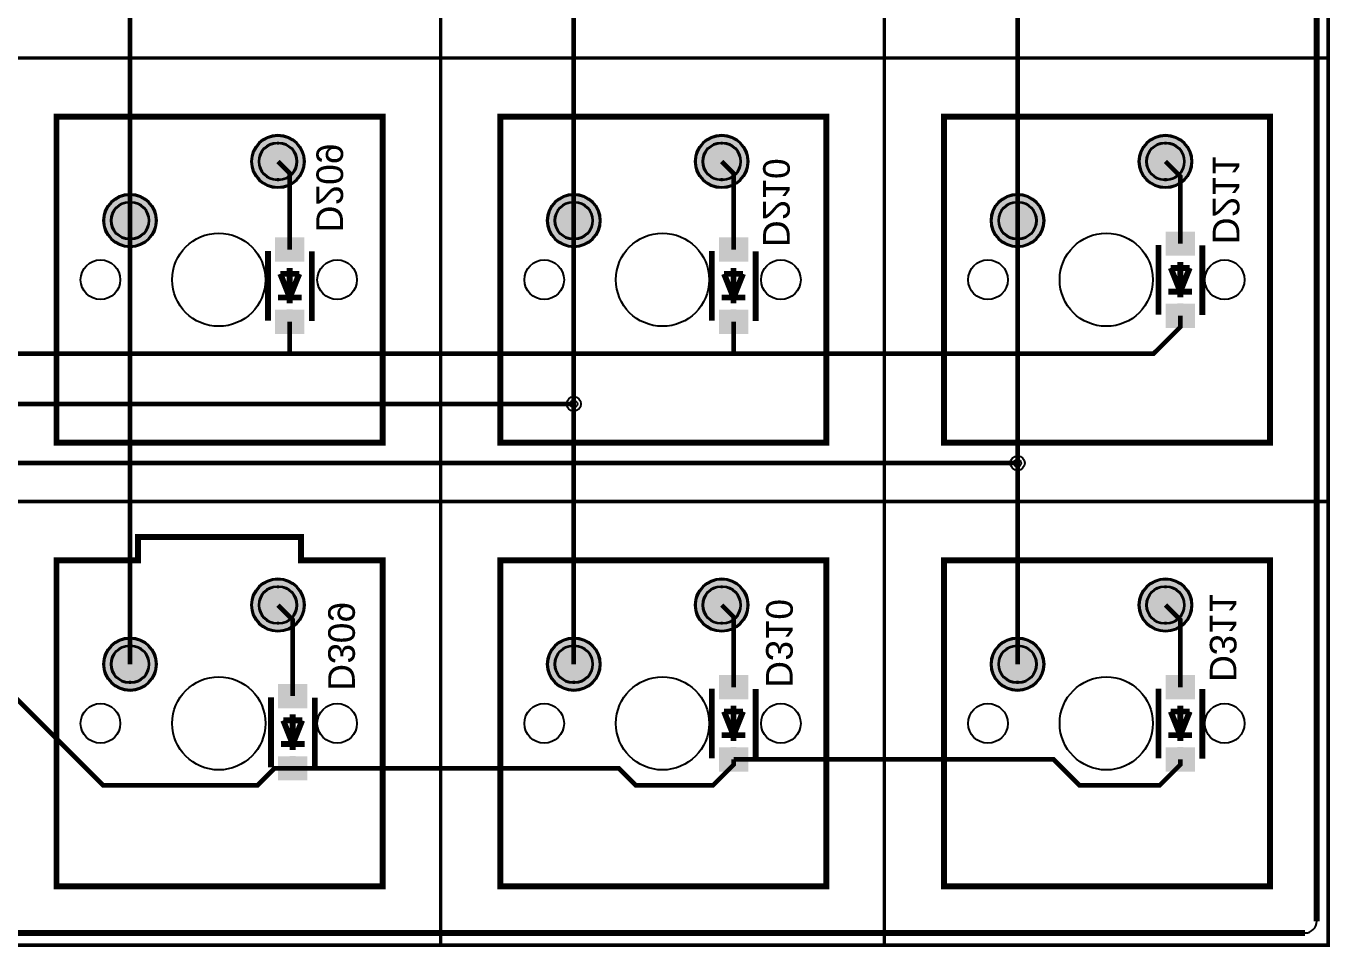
# Model space of a CAD drawing. Header units: millimetres. Extents: x 4 to 247, y 4 to 83.
# Drawn here: x 190.9 to 246.8, y 3.9 to 43.4 of the extents above; entities that cross this region are included whole.
import ezdxf

# ---------------------------------------------------------------- set-up
doc = ezdxf.new("R2010")
doc.units = ezdxf.units.MM
for name, color, linetype, true_color in [('BoardOutLine', 7, 'Continuous', 0xff00ff), ('BottomLayer', 7, 'Continuous', 0x0000ff), ('BottomPasteMaskLayer', 7, 'Continuous', 0x800000), ('BottomSilkLayer', 7, 'Continuous', 0x66cc33), ('BottomSolderMaskLayer', 7, 'Continuous', 0xaa00ff), ('Document', 7, 'Continuous', 0xffffff), ('Hole', 7, 'Continuous', 0x222222), ('Multi-Layer', 7, 'Continuous', 0xc0c0c0), ('TopLayer', 7, 'Continuous', 0xff0000), ('TopSilkLayer', 7, 'Continuous', 0xffcc00), ('TopSolderMaskLayer', 7, 'Continuous', 0x800080)]:
    doc.layers.add(name, color=color, linetype=linetype, true_color=true_color)
doc.styles.get("Standard").update_dxf_attribs({"font": 'arial.ttf'})

msp = doc.modelspace()

# ---------------------------------------------------------------- hatches: boundary and pattern name
at = {"layer": 'BottomLayer'}
for points in [[(202.784, 33.308), (202.784, 34.308), (201.584, 34.308), (201.584, 33.308)], [(221.834, 33.308), (221.834, 34.308), (220.634, 34.308), (220.634, 33.308)], [(241.011, 33.562), (241.011, 34.562), (239.811, 34.562), (239.811, 33.562)], [(241.011, 30.462), (241.011, 31.462), (239.811, 31.462), (239.811, 30.462)], [(202.784, 30.208), (202.784, 31.208), (201.584, 31.208), (201.584, 30.208)], [(221.834, 30.208), (221.834, 31.208), (220.634, 31.208), (220.634, 30.208)], [(202.911, 14.131), (202.911, 15.131), (201.711, 15.131), (201.711, 14.131)], [(221.834, 14.512), (221.834, 15.512), (220.634, 15.512), (220.634, 14.512)], [(241.011, 14.512), (241.011, 15.512), (239.811, 15.512), (239.811, 14.512)], [(221.834, 11.412), (221.834, 12.412), (220.634, 12.412), (220.634, 11.412)], [(241.011, 11.412), (241.011, 12.412), (239.811, 12.412), (239.811, 11.412)], [(202.911, 11.031), (202.911, 12.031), (201.711, 12.031), (201.711, 11.031)]]:
    msp.add_hatch(color=256, dxfattribs=at).paths.add_polyline_path(points)
at = {"layer": 'BottomPasteMaskLayer'}
for points in [[(202.784, 33.308), (202.784, 34.308), (201.584, 34.308), (201.584, 33.308)], [(221.834, 33.308), (221.834, 34.308), (220.634, 34.308), (220.634, 33.308)], [(241.011, 33.562), (241.011, 34.562), (239.811, 34.562), (239.811, 33.562)], [(241.011, 30.462), (241.011, 31.462), (239.811, 31.462), (239.811, 30.462)], [(202.784, 30.208), (202.784, 31.208), (201.584, 31.208), (201.584, 30.208)], [(221.834, 30.208), (221.834, 31.208), (220.634, 31.208), (220.634, 30.208)], [(202.911, 14.131), (202.911, 15.131), (201.711, 15.131), (201.711, 14.131)], [(221.834, 14.512), (221.834, 15.512), (220.634, 15.512), (220.634, 14.512)], [(241.011, 14.512), (241.011, 15.512), (239.811, 15.512), (239.811, 14.512)], [(221.834, 11.412), (221.834, 12.412), (220.634, 12.412), (220.634, 11.412)], [(241.011, 11.412), (241.011, 12.412), (239.811, 12.412), (239.811, 11.412)], [(202.911, 11.031), (202.911, 12.031), (201.711, 12.031), (201.711, 11.031)]]:
    msp.add_hatch(color=256, dxfattribs=at).paths.add_polyline_path(points)
at = {"layer": 'BottomSolderMaskLayer'}
for points in [[(200.526, 37.592, 1), (202.827, 37.592, 1)], [(219.576, 37.592, 1), (221.877, 37.592, 1)], [(238.626, 37.592, 1), (240.927, 37.592, 1)], [(194.176, 35.052, 1), (196.477, 35.052, 1)], [(213.226, 35.052, 1), (215.527, 35.052, 1)], [(232.276, 35.052, 1), (234.577, 35.052, 1)], [(202.815, 33.287), (202.815, 34.329), (201.554, 34.329), (201.554, 33.287)], [(221.865, 33.287), (221.865, 34.329), (220.604, 34.329), (220.604, 33.287)], [(241.042, 33.541), (241.042, 34.583), (239.781, 34.583), (239.781, 33.541)], [(241.042, 30.441), (241.042, 31.483), (239.781, 31.483), (239.781, 30.441)], [(202.815, 30.187), (202.815, 31.229), (201.554, 31.229), (201.554, 30.187)], [(221.865, 30.187), (221.865, 31.229), (220.604, 31.229), (220.604, 30.187)], [(200.526, 18.542, 1), (202.827, 18.542, 1)], [(219.576, 18.542, 1), (221.877, 18.542, 1)], [(238.626, 18.542, 1), (240.927, 18.542, 1)], [(194.176, 16.002, 1), (196.477, 16.002, 1)], [(213.226, 16.002, 1), (215.527, 16.002, 1)], [(232.276, 16.002, 1), (234.577, 16.002, 1)], [(202.942, 14.11), (202.942, 15.152), (201.681, 15.152), (201.681, 14.11)], [(221.865, 14.491), (221.865, 15.533), (220.604, 15.533), (220.604, 14.491)], [(241.042, 14.491), (241.042, 15.533), (239.781, 15.533), (239.781, 14.491)], [(221.865, 11.391), (221.865, 12.433), (220.604, 12.433), (220.604, 11.391)], [(241.042, 11.391), (241.042, 12.433), (239.781, 12.433), (239.781, 11.391)], [(202.942, 11.01), (202.942, 12.052), (201.681, 12.052), (201.681, 11.01)]]:
    msp.add_hatch(color=256, dxfattribs=at).paths.add_polyline_path(points)
at = {"layer": 'Document'}
for points in [[(202.311, 33.401), (202.311, 34.29), (202.057, 34.29), (202.057, 33.401)], [(221.361, 33.401), (221.361, 34.29), (221.107, 34.29), (221.107, 33.401)], [(239.975, 33.983), (240.864, 33.983), (240.864, 34.237), (239.975, 34.237)], [(240.538, 33.655), (240.538, 34.544), (240.284, 34.544), (240.284, 33.655)], [(201.748, 33.729), (202.637, 33.729), (202.637, 33.983), (201.748, 33.983)], [(220.798, 33.729), (221.687, 33.729), (221.687, 33.983), (220.798, 33.983)], [(240.538, 30.607), (240.538, 31.496), (240.284, 31.496), (240.284, 30.607)], [(202.311, 30.353), (202.311, 31.242), (202.057, 31.242), (202.057, 30.353)], [(221.361, 30.353), (221.361, 31.242), (221.107, 31.242), (221.107, 30.353)], [(202.438, 14.224), (202.438, 15.113), (202.184, 15.113), (202.184, 14.224)], [(220.798, 14.933), (221.687, 14.933), (221.687, 15.187), (220.798, 15.187)], [(221.361, 14.605), (221.361, 15.494), (221.107, 15.494), (221.107, 14.605)], [(239.975, 14.933), (240.864, 14.933), (240.864, 15.187), (239.975, 15.187)], [(240.538, 14.605), (240.538, 15.494), (240.284, 15.494), (240.284, 14.605)], [(201.875, 14.552), (202.764, 14.552), (202.764, 14.806), (201.875, 14.806)], [(221.361, 11.557), (221.361, 12.446), (221.107, 12.446), (221.107, 11.557)], [(240.538, 11.557), (240.538, 12.446), (240.284, 12.446), (240.284, 11.557)], [(202.438, 11.176), (202.438, 12.065), (202.184, 12.065), (202.184, 11.176)]]:
    msp.add_hatch(color=256, dxfattribs=at).paths.add_polyline_path(points)
at = {"layer": 'Multi-Layer'}
for points in [[(200.576, 37.592, 1), (202.776, 37.592, 1)], [(219.626, 37.592, 1), (221.826, 37.592, 1)], [(238.677, 37.592, 1), (240.876, 37.592, 1)], [(194.226, 35.052, 1), (196.426, 35.052, 1)], [(213.276, 35.052, 1), (215.476, 35.052, 1)], [(232.327, 35.052, 1), (234.526, 35.052, 1)], [(200.576, 18.542, 1), (202.776, 18.542, 1)], [(219.626, 18.542, 1), (221.826, 18.542, 1)], [(238.677, 18.542, 1), (240.876, 18.542, 1)], [(194.226, 16.002, 1), (196.426, 16.002, 1)], [(213.276, 16.002, 1), (215.476, 16.002, 1)], [(232.327, 16.002, 1), (234.526, 16.002, 1)]]:
    msp.add_hatch(color=256, dxfattribs=at).paths.add_polyline_path(points)
at = {"layer": 'TopSolderMaskLayer'}
for points in [[(200.526, 37.592, 1), (202.827, 37.592, 1)], [(219.576, 37.592, 1), (221.877, 37.592, 1)], [(238.626, 37.592, 1), (240.927, 37.592, 1)], [(194.176, 35.052, 1), (196.477, 35.052, 1)], [(213.226, 35.052, 1), (215.527, 35.052, 1)], [(232.276, 35.052, 1), (234.577, 35.052, 1)], [(200.526, 18.542, 1), (202.827, 18.542, 1)], [(219.576, 18.542, 1), (221.877, 18.542, 1)], [(238.626, 18.542, 1), (240.927, 18.542, 1)], [(194.176, 16.002, 1), (196.477, 16.002, 1)], [(213.226, 16.002, 1), (215.527, 16.002, 1)], [(232.276, 16.002, 1), (234.577, 16.002, 1)]]:
    msp.add_hatch(color=256, dxfattribs=at).paths.add_polyline_path(points)

# ---------------------------------------------------------------- linework, layer by layer
at = {"layer": 'BoardOutLine', "const_width": 0.254}
for points in [[(246.268, 4.962), (246.268, 79.112)], [(4.93, 4.462), (245.768, 4.462)]]:
    msp.add_lwpolyline(points, dxfattribs=at)
at = {"layer": 'BoardOutLine'}
msp.add_arc((245.768, 4.962), 0.5, 270, 360, dxfattribs=at)
at = {"layer": 'BottomLayer', "const_width": 0.2}
for points in [[(201.676, 37.592), (202.184, 37.084), (202.184, 33.808)], [(220.726, 37.592), (221.234, 37.084), (221.234, 33.808)], [(239.776, 37.592), (240.411, 36.957), (240.411, 34.062)], [(148.59, 34.163), (158.115, 24.638), (233.426, 24.638)], [(164.211, 30.835), (164.211, 30.226), (165.1, 29.337), (239.268, 29.337), (240.411, 30.48), (240.411, 30.962)], [(202.184, 30.708), (202.184, 29.337)], [(221.234, 30.708), (221.234, 29.337)], [(155.067, 30.226), (158.115, 27.178), (214.376, 27.178)], [(201.676, 18.542), (202.311, 17.907), (202.311, 14.631)], [(220.726, 18.542), (221.234, 18.034), (221.234, 15.012)], [(239.776, 18.542), (240.411, 17.907), (240.411, 15.012)], [(181.763, 16.51), (188.468, 16.51), (194.183, 10.795), (200.787, 10.795), (201.523, 11.531), (202.311, 11.531)], [(202.311, 11.531), (216.307, 11.531), (217.043, 10.795), (220.345, 10.795), (221.234, 11.684), (221.234, 11.912)], [(221.234, 11.912), (234.976, 11.912), (236.093, 10.795), (239.522, 10.795), (240.411, 11.684), (240.411, 11.912)]]:
    msp.add_lwpolyline(points, dxfattribs=at)
at = {"layer": 'BottomSilkLayer', "const_width": 0.254}
for points in [[(201.251, 30.751), (201.251, 33.751)], [(203.131, 30.738), (203.131, 33.738)], [(220.301, 30.751), (220.301, 33.751)], [(222.181, 30.738), (222.181, 33.738)], [(239.478, 31.005), (239.478, 34.005)], [(241.358, 30.992), (241.358, 33.992)], [(202.184, 31.496), (202.184, 33.02)], [(221.234, 31.496), (221.234, 33.02)], [(240.005, 33.02), (240.411, 32.004)], [(240.818, 33.02), (240.005, 33.02)], [(240.411, 31.75), (240.411, 33.274)], [(240.411, 32.004), (240.818, 33.02)], [(201.778, 32.766), (202.184, 31.75)], [(202.591, 32.766), (201.778, 32.766)], [(202.184, 31.75), (202.591, 32.766)], [(220.828, 32.766), (221.234, 31.75)], [(221.641, 32.766), (220.828, 32.766)], [(221.234, 31.75), (221.641, 32.766)], [(240.919, 32.004), (239.903, 32.004)], [(202.692, 31.75), (201.676, 31.75)], [(221.742, 31.75), (220.726, 31.75)], [(201.378, 11.574), (201.378, 14.574)], [(203.258, 11.561), (203.258, 14.561)], [(220.301, 11.955), (220.301, 14.955)], [(222.181, 11.942), (222.181, 14.942)], [(239.478, 11.955), (239.478, 14.955)], [(241.358, 11.942), (241.358, 14.942)], [(220.828, 13.97), (221.234, 12.954)], [(221.641, 13.97), (220.828, 13.97)], [(221.234, 12.7), (221.234, 14.224)], [(221.234, 12.954), (221.641, 13.97)], [(240.005, 13.97), (240.411, 12.954)], [(240.818, 13.97), (240.005, 13.97)], [(240.411, 12.7), (240.411, 14.224)], [(240.411, 12.954), (240.818, 13.97)], [(201.905, 13.589), (202.311, 12.573)], [(202.718, 13.589), (201.905, 13.589)], [(202.311, 12.319), (202.311, 13.843)], [(202.311, 12.573), (202.718, 13.589)], [(221.742, 12.954), (220.726, 12.954)], [(240.919, 12.954), (239.903, 12.954)], [(202.819, 12.573), (201.803, 12.573)]]:
    msp.add_lwpolyline(points, dxfattribs=at)
at = {"layer": 'BottomSolderMaskLayer'}
for points in [[(201.637, 38.39), (201.716, 38.39)], [(220.687, 38.39), (220.766, 38.39)], [(239.737, 38.39), (239.816, 38.39)], [(201.637, 36.794), (201.716, 36.794)], [(220.687, 36.794), (220.766, 36.794)], [(239.737, 36.794), (239.816, 36.794)], [(195.287, 35.85), (195.366, 35.85)], [(214.337, 35.85), (214.416, 35.85)], [(233.387, 35.85), (233.466, 35.85)], [(195.287, 34.254), (195.366, 34.254)], [(214.337, 34.254), (214.416, 34.254)], [(233.387, 34.254), (233.466, 34.254)], [(201.637, 19.34), (201.716, 19.34)], [(220.687, 19.34), (220.766, 19.34)], [(239.737, 19.34), (239.816, 19.34)], [(201.637, 17.744), (201.716, 17.744)], [(220.687, 17.744), (220.766, 17.744)], [(239.737, 17.744), (239.816, 17.744)], [(195.287, 16.8), (195.366, 16.8)], [(214.337, 16.8), (214.416, 16.8)], [(233.387, 16.8), (233.466, 16.8)], [(195.287, 15.204), (195.366, 15.204)], [(214.337, 15.204), (214.416, 15.204)], [(233.387, 15.204), (233.466, 15.204)]]:
    msp.add_lwpolyline(points, close=True, dxfattribs=at)
for centre in [(201.676, 37.592), (220.726, 37.592), (239.776, 37.592), (195.326, 35.052), (214.376, 35.052), (233.426, 35.052), (201.676, 18.542), (220.726, 18.542), (239.776, 18.542), (195.326, 16.002), (214.376, 16.002), (233.426, 16.002)]:
    msp.add_circle(centre, 1.151, dxfattribs=at)
for centre, start, end in [((201.637, 37.592), 450, 270), ((201.716, 37.592), 270, 450), ((220.687, 37.592), 450, 270), ((220.766, 37.592), 270, 450), ((239.737, 37.592), 450, 270), ((239.816, 37.592), 270, 450), ((195.287, 35.052), 450, 270), ((195.366, 35.052), 270, 450), ((214.337, 35.052), 450, 270), ((214.416, 35.052), 270, 450), ((233.387, 35.052), 450, 270), ((233.466, 35.052), 270, 450), ((201.637, 18.542), 450, 270), ((201.716, 18.542), 270, 450), ((220.687, 18.542), 450, 270), ((220.766, 18.542), 270, 450), ((239.737, 18.542), 450, 270), ((239.816, 18.542), 270, 450), ((195.287, 16.002), 450, 270), ((195.366, 16.002), 270, 450), ((214.337, 16.002), 450, 270), ((214.416, 16.002), 270, 450), ((233.387, 16.002), 450, 270), ((233.466, 16.002), 270, 450)]:
    msp.add_arc(centre, 0.798, start, end, dxfattribs=at)
at = {"layer": 'Document', "const_width": 0.15}
for points in [[(189.611, 61.087), (208.661, 61.087), (208.661, 42.037), (189.611, 42.037), (189.611, 61.087)], [(208.661, 61.087), (227.711, 61.087), (227.711, 42.037), (208.661, 42.037), (208.661, 61.087)], [(227.711, 61.087), (246.761, 61.087), (246.761, 42.037), (227.711, 42.037), (227.711, 61.087)], [(189.611, 42.037), (208.661, 42.037), (208.661, 22.987), (189.611, 22.987), (189.611, 42.037)], [(208.661, 42.037), (227.711, 42.037), (227.711, 22.987), (208.661, 22.987), (208.661, 42.037)], [(227.711, 42.037), (246.761, 42.037), (246.761, 22.987), (227.711, 22.987), (227.711, 42.037)], [(189.611, 22.987), (208.661, 22.987), (208.661, 3.937), (189.611, 3.937), (189.611, 22.987)], [(208.661, 22.987), (227.711, 22.987), (227.711, 3.937), (208.661, 3.937), (208.661, 22.987)], [(227.711, 22.987), (246.761, 22.987), (246.761, 3.937), (227.711, 3.937), (227.711, 22.987)]]:
    msp.add_lwpolyline(points, close=True, dxfattribs=at)
for points in [[(194.136, 39.512), (192.136, 39.512), (192.136, 37.512)], [(204.136, 39.512), (206.136, 39.512), (206.136, 37.512)], [(213.186, 39.512), (211.186, 39.512), (211.186, 37.512)], [(223.186, 39.512), (225.186, 39.512), (225.186, 37.512)], [(232.236, 39.512), (230.236, 39.512), (230.236, 37.512)], [(242.236, 39.512), (244.236, 39.512), (244.236, 37.512)], [(192.136, 27.512), (192.136, 25.512), (194.136, 25.512)], [(204.136, 25.512), (206.136, 25.512), (206.136, 27.512)], [(211.186, 27.512), (211.186, 25.512), (213.186, 25.512)], [(223.186, 25.512), (225.186, 25.512), (225.186, 27.512)], [(230.236, 27.512), (230.236, 25.512), (232.236, 25.512)], [(242.236, 25.512), (244.236, 25.512), (244.236, 27.512)], [(194.136, 20.462), (192.136, 20.462), (192.136, 18.462)], [(204.136, 20.462), (206.136, 20.462), (206.136, 18.462)], [(213.186, 20.462), (211.186, 20.462), (211.186, 18.462)], [(223.186, 20.462), (225.186, 20.462), (225.186, 18.462)], [(232.236, 20.462), (230.236, 20.462), (230.236, 18.462)], [(242.236, 20.462), (244.236, 20.462), (244.236, 18.462)], [(192.136, 8.462), (192.136, 6.462), (194.136, 6.462)], [(204.136, 6.462), (206.136, 6.462), (206.136, 8.462)], [(211.186, 8.462), (211.186, 6.462), (213.186, 6.462)], [(223.186, 6.462), (225.186, 6.462), (225.186, 8.462)], [(230.236, 8.462), (230.236, 6.462), (232.236, 6.462)], [(242.236, 6.462), (244.236, 6.462), (244.236, 8.462)]]:
    msp.add_lwpolyline(points, dxfattribs=at)
at = {"layer": 'Hole'}
for centre in [(214.376, 27.178), (233.426, 24.638)]:
    msp.add_circle(centre, 0.155, dxfattribs=at)
at = {"layer": 'Multi-Layer'}
for points in [[(201.638, 38.355), (201.715, 38.355)], [(220.688, 38.355), (220.765, 38.355)], [(239.738, 38.355), (239.815, 38.355)], [(201.638, 36.83), (201.715, 36.83)], [(220.688, 36.83), (220.765, 36.83)], [(239.738, 36.83), (239.815, 36.83)], [(195.288, 35.815), (195.365, 35.815)], [(214.338, 35.815), (214.415, 35.815)], [(233.388, 35.815), (233.465, 35.815)], [(195.288, 34.29), (195.365, 34.29)], [(214.338, 34.29), (214.415, 34.29)], [(233.388, 34.29), (233.465, 34.29)], [(201.638, 19.305), (201.715, 19.305)], [(220.688, 19.305), (220.765, 19.305)], [(239.738, 19.305), (239.815, 19.305)], [(201.638, 17.78), (201.715, 17.78)], [(220.688, 17.78), (220.765, 17.78)], [(239.738, 17.78), (239.815, 17.78)], [(195.288, 16.765), (195.365, 16.765)], [(214.338, 16.765), (214.415, 16.765)], [(233.388, 16.765), (233.465, 16.765)], [(195.288, 15.24), (195.365, 15.24)], [(214.338, 15.24), (214.415, 15.24)], [(233.388, 15.24), (233.465, 15.24)]]:
    msp.add_lwpolyline(points, close=True, dxfattribs=at)
for centre, radius in [((201.676, 37.592), 1.1), ((220.726, 37.592), 1.1), ((239.776, 37.592), 1.1), ((195.326, 35.052), 1.1), ((214.376, 35.052), 1.1), ((233.426, 35.052), 1.1), ((199.136, 32.512), 2), ((218.186, 32.512), 2), ((237.236, 32.512), 2), ((194.056, 32.512), 0.851), ((204.216, 32.512), 0.851), ((213.106, 32.512), 0.851), ((223.266, 32.512), 0.851), ((232.156, 32.512), 0.851), ((242.316, 32.512), 0.851), ((214.376, 27.178), 0.31), ((233.426, 24.638), 0.31), ((201.676, 18.542), 1.1), ((220.726, 18.542), 1.1), ((239.776, 18.542), 1.1), ((195.326, 16.002), 1.1), ((214.376, 16.002), 1.1), ((233.426, 16.002), 1.1), ((199.136, 13.462), 2), ((218.186, 13.462), 2), ((237.236, 13.462), 2), ((194.056, 13.462), 0.851), ((204.216, 13.462), 0.851), ((213.106, 13.462), 0.851), ((223.266, 13.462), 0.851), ((232.156, 13.462), 0.851), ((242.316, 13.462), 0.851)]:
    msp.add_circle(centre, radius, dxfattribs=at)
for centre, start, end in [((201.638, 37.592), 450, 270), ((201.715, 37.592), 270, 450), ((220.688, 37.592), 450, 270), ((220.765, 37.592), 270, 450), ((239.738, 37.592), 450, 270), ((239.815, 37.592), 270, 450), ((195.288, 35.052), 450, 270), ((195.365, 35.052), 270, 450), ((214.338, 35.052), 450, 270), ((214.415, 35.052), 270, 450), ((233.388, 35.052), 450, 270), ((233.465, 35.052), 270, 450), ((201.638, 18.542), 450, 270), ((201.715, 18.542), 270, 450), ((220.688, 18.542), 450, 270), ((220.765, 18.542), 270, 450), ((239.738, 18.542), 450, 270), ((239.815, 18.542), 270, 450), ((195.288, 16.002), 450, 270), ((195.365, 16.002), 270, 450), ((214.338, 16.002), 450, 270), ((214.415, 16.002), 270, 450), ((233.388, 16.002), 450, 270), ((233.465, 16.002), 270, 450)]:
    msp.add_arc(centre, 0.763, start, end, dxfattribs=at)
at = {"layer": 'TopLayer', "const_width": 0.2}
for points in [[(195.326, 54.102), (195.326, 35.052)], [(214.376, 54.102), (214.376, 35.052)], [(233.426, 54.102), (233.426, 35.052)], [(195.326, 35.052), (195.326, 16.002)], [(214.376, 35.052), (214.376, 16.002)], [(233.426, 35.052), (233.426, 16.002)]]:
    msp.add_lwpolyline(points, dxfattribs=at)
at = {"layer": 'TopSilkLayer', "const_width": 0.254}
for points in [[(192.168, 25.512), (192.168, 39.512), (206.168, 39.512), (206.168, 25.512), (192.168, 25.512)], [(225.218, 39.512), (225.218, 25.512), (211.218, 25.512), (211.218, 39.512), (225.218, 39.512)], [(230.268, 25.512), (230.268, 39.512), (244.268, 39.512), (244.268, 25.512), (230.268, 25.512)], [(192.168, 6.462), (192.168, 20.462), (195.668, 20.462), (195.668, 21.462), (202.668, 21.462), (202.668, 20.462), (206.168, 20.462), (206.168, 6.462), (192.168, 6.462)], [(211.218, 20.462), (225.218, 20.462), (225.218, 6.462), (211.218, 6.462), (211.218, 20.462)], [(230.268, 6.462), (230.268, 20.462), (244.268, 20.462), (244.268, 6.462), (230.268, 6.462)]]:
    msp.add_lwpolyline(points, close=True, dxfattribs=at)
at = {"layer": 'TopSolderMaskLayer'}
for points in [[(201.637, 38.39), (201.716, 38.39)], [(220.687, 38.39), (220.766, 38.39)], [(239.737, 38.39), (239.816, 38.39)], [(201.637, 36.794), (201.716, 36.794)], [(220.687, 36.794), (220.766, 36.794)], [(239.737, 36.794), (239.816, 36.794)], [(195.287, 35.85), (195.366, 35.85)], [(214.337, 35.85), (214.416, 35.85)], [(233.387, 35.85), (233.466, 35.85)], [(195.287, 34.254), (195.366, 34.254)], [(214.337, 34.254), (214.416, 34.254)], [(233.387, 34.254), (233.466, 34.254)], [(201.637, 19.34), (201.716, 19.34)], [(220.687, 19.34), (220.766, 19.34)], [(239.737, 19.34), (239.816, 19.34)], [(201.637, 17.744), (201.716, 17.744)], [(220.687, 17.744), (220.766, 17.744)], [(239.737, 17.744), (239.816, 17.744)], [(195.287, 16.8), (195.366, 16.8)], [(214.337, 16.8), (214.416, 16.8)], [(233.387, 16.8), (233.466, 16.8)], [(195.287, 15.204), (195.366, 15.204)], [(214.337, 15.204), (214.416, 15.204)], [(233.387, 15.204), (233.466, 15.204)]]:
    msp.add_lwpolyline(points, close=True, dxfattribs=at)
for centre in [(201.676, 37.592), (220.726, 37.592), (239.776, 37.592), (195.326, 35.052), (214.376, 35.052), (233.426, 35.052), (201.676, 18.542), (220.726, 18.542), (239.776, 18.542), (195.326, 16.002), (214.376, 16.002), (233.426, 16.002)]:
    msp.add_circle(centre, 1.151, dxfattribs=at)
for centre, start, end in [((201.637, 37.592), 450, 270), ((201.716, 37.592), 270, 450), ((220.687, 37.592), 450, 270), ((220.766, 37.592), 270, 450), ((239.737, 37.592), 450, 270), ((239.816, 37.592), 270, 450), ((195.287, 35.052), 450, 270), ((195.366, 35.052), 270, 450), ((214.337, 35.052), 450, 270), ((214.416, 35.052), 270, 450), ((233.387, 35.052), 450, 270), ((233.466, 35.052), 270, 450), ((201.637, 18.542), 450, 270), ((201.716, 18.542), 270, 450), ((220.687, 18.542), 450, 270), ((220.766, 18.542), 270, 450), ((239.737, 18.542), 450, 270), ((239.816, 18.542), 270, 450), ((195.287, 16.002), 450, 270), ((195.366, 16.002), 270, 450), ((214.337, 16.002), 450, 270), ((214.416, 16.002), 270, 450), ((233.387, 16.002), 450, 270), ((233.466, 16.002), 270, 450)]:
    msp.add_arc(centre, 0.798, start, end, dxfattribs=at)

# ---------------------------------------------------------------- texts
at = {"layer": 'BottomSilkLayer', "text_generation_flag": 2}
for s, p in [('D209', (203.327, 34.544)), ('D210', (222.504, 33.909)), ('D211', (241.808, 34.036)), ('D309', (203.835, 14.859)), ('D310', (222.631, 14.986)), ('D311', (241.681, 15.24))]:
    msp.add_text(s, height=1.143, rotation=270, dxfattribs=at).set_placement(p)

doc.saveas('drawing.dxf')
